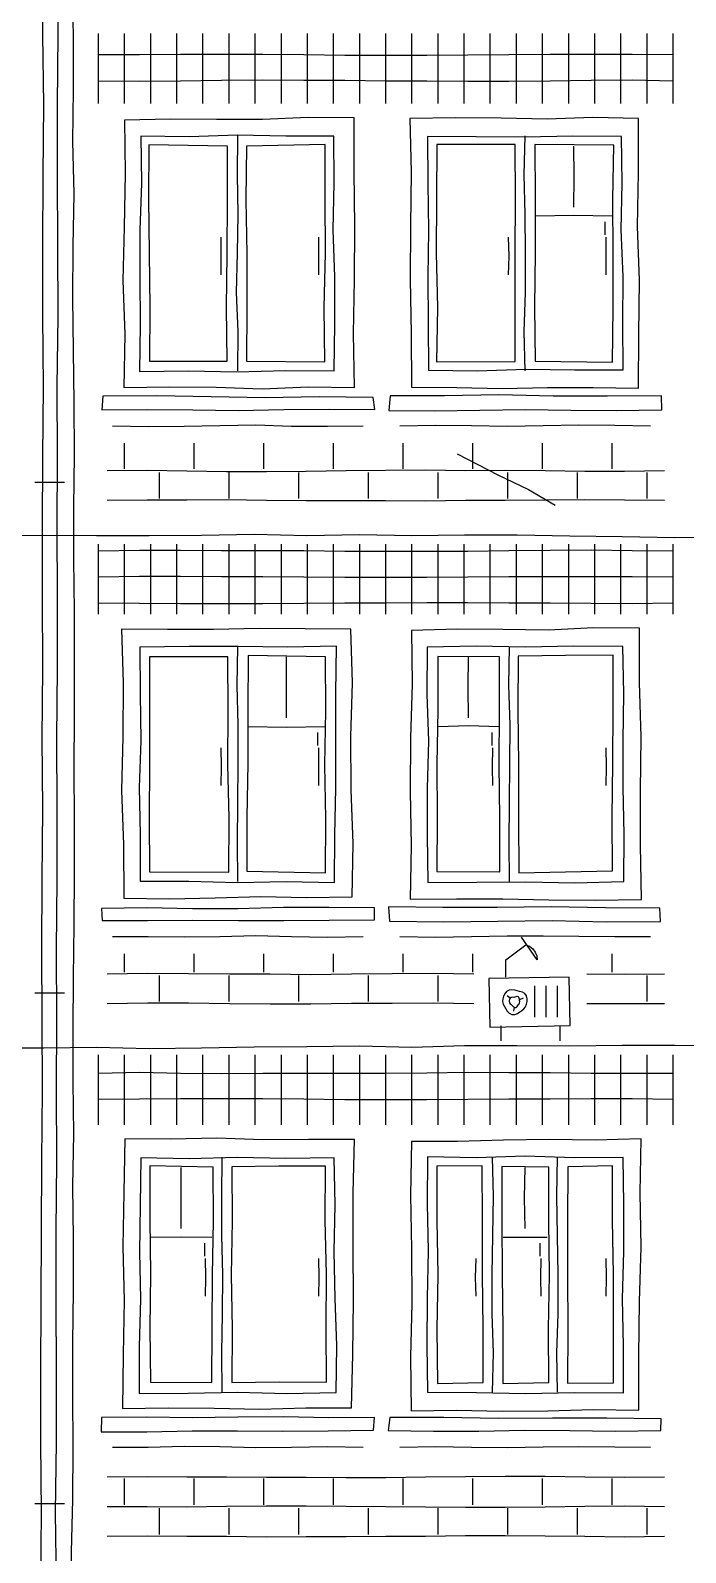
# Model space of a CAD drawing. Header units: millimetres. Extents: x 0 to 345, y 0 to 655.
# Drawn here: x 60.6 to 98.2, y 414 to 501.4 of the extents above; entities that cross this region are included whole.
import ezdxf

# ---------------------------------------------------------------- set-up
doc = ezdxf.new("R2010")
doc.units = ezdxf.units.MM
for name, color, linetype, true_color in [('01_KARKAS', 1, 'Continuous', 0xd62728), ('02_PROYOMY', 5, 'Continuous', 0x1f5fd6), ('04_KLADKA', 32, 'Continuous', 0x8c5a2b), ('05_KONDICIONERY', 6, 'Continuous', 0xc512c5), ('06_VODOSTOK', 4, 'Continuous', 0x0f9aa0)]:
    doc.layers.add(name, color=color, linetype=linetype, true_color=true_color)

msp = doc.modelspace()

# ---------------------------------------------------------------- linework, layer by layer
at = {"layer": '01_KARKAS'}
for points in [[(62.94, 411), (62.941, 414), (63.035, 417), (63.045, 420), (63.024, 423), (63.03, 426), (63.073, 429), (63.067, 432), (63.019, 435), (63.086, 438), (63.039, 441), (63.053, 444), (63.073, 447), (63.101, 450), (63.117, 453), (63.126, 456), (63.101, 459), (63.124, 462), (63.115, 465), (63.115, 468), (63.089, 471), (63.079, 474), (63.114, 477), (63.097, 480), (63.066, 483), (63.036, 486), (63.049, 489), (63.11, 492), (63.03, 495), (63.058, 498), (63.067, 501), (63.014, 504)], [(58.346, 472.384), (61.365, 472.394), (64.385, 472.383), (67.404, 472.38), (70.423, 472.394), (73.442, 472.442), (76.462, 472.384), (79.481, 472.433), (82.5, 472.381), (85.519, 472.415), (88.538, 472.405), (91.558, 472.36), (94.577, 472.31), (97.596, 472.265), (100.615, 472.274)], [(58.346, 442.955), (61.365, 442.946), (64.385, 442.979), (67.404, 442.912), (70.423, 442.938), (73.442, 442.997), (76.462, 443.023), (79.481, 443.051), (82.5, 442.987), (85.519, 443.089), (88.538, 443.08), (91.558, 443.057), (94.577, 443.091), (97.596, 443.102), (100.615, 443.081)]]:
    msp.add_lwpolyline(points, dxfattribs=at)
at = {"layer": '02_PROYOMY'}
for points in [[(65.994, 496.232), (66.027, 493.16), (65.98, 490.088), (65.897, 487.017), (66.011, 483.945), (65.957, 480.873)], [(79.186, 496.362), (76.547, 496.39), (73.91, 496.263), (71.271, 496.269), (68.632, 496.293), (65.994, 496.232)], [(79.192, 480.875), (79.147, 483.972), (79.195, 487.07), (79.216, 490.167), (79.173, 493.265), (79.186, 496.362)], [(95.519, 496.33), (92.89, 496.376), (90.261, 496.285), (87.632, 496.339), (85.003, 496.36), (82.373, 496.336)], [(82.373, 496.336), (82.449, 493.247), (82.411, 490.158), (82.389, 487.069), (82.458, 483.98), (82.468, 480.891)], [(95.506, 480.839), (95.529, 483.937), (95.571, 487.035), (95.443, 490.133), (95.508, 493.232), (95.519, 496.33)], [(66.935, 495.316), (66.976, 492.612), (66.881, 489.909), (66.876, 487.206), (66.891, 484.503), (66.86, 481.799)], [(78.021, 495.322), (75.249, 495.308), (72.478, 495.363), (69.707, 495.27), (66.935, 495.316)], [(72.5, 481.833), (72.52, 484.083), (72.432, 486.333), (72.48, 488.583), (72.521, 490.833), (72.489, 493.083), (72.5, 495.333)], [(78.041, 481.841), (78.069, 484.538), (78.066, 487.234), (77.97, 489.93), (78.037, 492.626), (78.021, 495.322)], [(94.531, 495.298), (91.748, 495.316), (88.965, 495.261), (86.182, 495.274), (83.399, 495.285)], [(83.399, 495.285), (83.411, 492.601), (83.452, 489.917), (83.413, 487.233), (83.429, 484.549), (83.448, 481.865)], [(89, 481.833), (88.946, 484.083), (89.012, 486.333), (89.029, 488.583), (89.004, 490.833), (88.95, 493.083), (89, 495.333)], [(94.624, 481.899), (94.611, 484.579), (94.622, 487.259), (94.521, 489.938), (94.566, 492.618), (94.531, 495.298)], [(67.39, 494.819), (67.368, 491.709), (67.412, 488.599), (67.449, 485.49), (67.438, 482.38)], [(71.911, 494.733), (67.39, 494.819)], [(71.89, 482.39), (71.859, 485.476), (71.891, 488.561), (71.912, 491.647), (71.911, 494.733)], [(72.995, 494.732), (72.97, 491.646), (73.024, 488.561), (73.011, 485.475), (72.993, 482.39)], [(77.516, 494.837), (72.995, 494.732)], [(77.495, 482.354), (77.461, 485.475), (77.533, 488.596), (77.509, 491.716), (77.516, 494.837)], [(83.93, 494.837), (83.907, 491.716), (83.897, 488.595), (83.961, 485.474), (83.913, 482.353)], [(88.423, 494.834), (83.93, 494.837)], [(88.429, 482.36), (88.423, 485.478), (88.418, 488.597), (88.44, 491.715), (88.423, 494.834)], [(89.565, 494.838), (89.582, 491.726), (89.583, 488.614), (89.544, 485.502), (89.577, 482.39)], [(94.089, 494.795), (89.565, 494.838)], [(91.8, 491.243), (91.824, 492.988), (91.8, 494.733)], [(94.021, 482.337), (94.056, 485.451), (94.062, 488.566), (94.038, 491.681), (94.089, 494.795)], [(89.6, 490.743), (91.8, 490.775), (94, 490.743)], [(93.6, 489.643), (93.6, 490.393)], [(71.55, 487.343), (71.55, 488.428), (71.55, 489.513)], [(77.15, 487.343), (77.155, 488.428), (77.15, 489.513)], [(88.05, 487.343), (88.077, 488.428), (88.05, 489.513)], [(93.65, 487.343), (93.644, 488.428), (93.65, 489.513)], [(66.86, 481.799), (69.655, 481.84), (72.451, 481.783), (75.246, 481.846), (78.041, 481.841)], [(67.438, 482.38), (71.89, 482.39)], [(72.993, 482.39), (77.495, 482.354)], [(83.448, 481.865), (86.242, 481.827), (89.036, 481.922), (91.83, 481.884), (94.624, 481.899)], [(83.913, 482.353), (88.429, 482.36)], [(89.577, 482.39), (94.021, 482.337)], [(65.957, 480.873), (68.604, 480.905), (71.251, 480.904), (73.898, 480.795), (76.545, 480.911), (79.192, 480.875)], [(82.468, 480.891), (85.076, 480.881), (87.683, 480.817), (90.291, 480.875), (92.899, 480.878), (95.506, 480.839)], [(64.749, 480.374), (64.689, 479.585)], [(80.282, 480.299), (77.175, 480.343), (74.069, 480.285), (70.962, 480.347), (67.856, 480.406), (64.749, 480.374)], [(80.36, 479.607), (80.282, 480.299)], [(81.257, 480.396), (81.179, 479.553)], [(96.831, 480.397), (93.716, 480.374), (90.602, 480.387), (87.487, 480.447), (84.372, 480.394), (81.257, 480.396)], [(96.851, 479.598), (96.831, 480.397)], [(64.689, 479.585), (67.301, 479.621), (69.912, 479.592), (72.524, 479.548), (75.136, 479.605), (77.748, 479.622), (80.36, 479.607)], [(81.179, 479.553), (83.791, 479.538), (86.403, 479.567), (89.015, 479.603), (91.627, 479.583), (94.239, 479.554), (96.851, 479.598)], [(65.3, 478.683), (67.357, 478.642), (69.414, 478.647), (71.471, 478.697), (73.529, 478.734), (75.586, 478.657), (77.643, 478.664), (79.7, 478.683)], [(81.8, 478.683), (83.857, 478.715), (85.914, 478.692), (87.971, 478.651), (90.029, 478.685), (92.086, 478.731), (94.143, 478.708), (96.2, 478.683)], [(78.994, 466.991), (76.361, 467.018), (73.728, 467.029), (71.096, 466.969), (68.463, 466.967), (65.831, 466.994)], [(65.831, 466.994), (65.918, 463.903), (65.905, 460.812), (65.831, 457.72), (65.943, 454.63), (65.959, 451.539)], [(79.064, 451.61), (79.12, 454.686), (79.009, 457.762), (78.983, 460.838), (79.08, 463.915), (78.994, 466.991)], [(82.475, 466.917), (82.516, 463.831), (82.424, 460.745), (82.393, 457.659), (82.449, 454.573), (82.404, 451.487)], [(95.566, 467.052), (92.947, 467.072), (90.33, 466.935), (87.711, 466.984), (85.093, 466.988), (82.475, 466.917)], [(95.677, 451.465), (95.623, 454.582), (95.619, 457.7), (95.667, 460.818), (95.563, 463.934), (95.566, 467.052)], [(78.172, 466.012), (75.35, 465.958), (72.527, 465.993), (69.704, 465.992), (66.881, 465.969)], [(78.062, 452.439), (78.08, 455.153), (78.133, 457.868), (78.131, 460.583), (78.125, 463.298), (78.172, 466.012)], [(94.611, 466.007), (91.801, 466.012), (88.992, 465.961), (86.182, 466.009), (83.372, 465.964)], [(66.881, 465.969), (66.889, 463.278), (66.923, 460.588), (66.833, 457.898), (66.891, 455.207), (66.891, 452.517)], [(67.427, 465.41), (67.429, 462.321), (67.433, 459.232), (67.408, 456.143), (67.433, 453.055)], [(71.931, 465.407), (67.427, 465.41)], [(71.985, 453.045), (72.007, 456.136), (71.93, 459.226), (71.943, 462.316), (71.931, 465.407)], [(72.5, 452.5), (72.476, 454.75), (72.498, 457), (72.523, 459.25), (72.527, 461.5), (72.467, 463.75), (72.5, 466)], [(73.09, 465.476), (73.067, 462.38), (73.085, 459.284), (73.02, 456.188), (73.015, 453.092)], [(77.533, 465.406), (73.09, 465.476)], [(75.3, 461.91), (75.291, 463.655), (75.3, 465.4)], [(77.538, 452.994), (77.552, 456.097), (77.506, 459.2), (77.551, 462.303), (77.533, 465.406)], [(83.372, 465.964), (83.354, 463.261), (83.442, 460.558), (83.37, 457.854), (83.369, 455.151), (83.419, 452.448)], [(83.98, 465.433), (83.994, 462.341), (83.92, 459.25), (83.957, 456.158), (83.926, 453.066)], [(87.519, 465.409), (83.98, 465.433)], [(85.752, 461.91), (85.726, 463.655), (85.752, 465.4)], [(87.538, 453.046), (87.551, 456.137), (87.502, 459.227), (87.523, 462.318), (87.519, 465.409)], [(88.104, 452.5), (88.077, 454.75), (88.097, 457), (88.126, 459.25), (88.131, 461.5), (88.06, 463.75), (88.104, 466)], [(88.598, 465.435), (88.576, 462.326), (88.624, 459.218), (88.618, 456.109), (88.632, 453)], [(94.051, 465.505), (91.324, 465.474), (88.598, 465.435)], [(94.013, 453.104), (93.999, 456.204), (94.04, 459.304), (94.056, 462.405), (94.051, 465.505)], [(94.667, 452.491), (94.69, 455.195), (94.625, 457.898), (94.62, 460.601), (94.666, 463.304), (94.611, 466.007)], [(73.1, 461.41), (75.3, 461.367), (77.5, 461.41)], [(77.1, 460.31), (77.1, 461.06)], [(84, 461.41), (85.752, 461.46), (87.504, 461.41)], [(87.104, 460.31), (87.104, 461.06)], [(71.55, 458.01), (71.562, 459.095), (71.55, 460.18)], [(77.15, 458.01), (77.161, 459.095), (77.15, 460.18)], [(87.154, 458.01), (87.122, 459.095), (87.154, 460.18)], [(93.65, 458.01), (93.667, 459.095), (93.65, 460.18)], [(67.433, 453.055), (71.985, 453.045)], [(73.015, 453.092), (77.538, 452.994)], [(83.926, 453.066), (87.538, 453.046)], [(88.632, 453), (91.322, 453.061), (94.013, 453.104)], [(66.891, 452.517), (69.684, 452.515), (72.476, 452.442), (75.27, 452.505), (78.062, 452.439)], [(83.419, 452.448), (86.231, 452.455), (89.043, 452.488), (91.855, 452.422), (94.667, 452.491)], [(65.959, 451.539), (68.58, 451.505), (71.201, 451.556), (73.822, 451.644), (76.443, 451.577), (79.064, 451.61)], [(82.404, 451.487), (85.059, 451.501), (87.713, 451.497), (90.368, 451.444), (93.023, 451.434), (95.677, 451.465)], [(80.348, 450.986), (77.736, 451.003), (75.123, 450.998), (72.511, 450.922), (69.898, 450.932), (67.285, 450.996), (64.672, 450.949)], [(64.672, 450.949), (64.712, 450.257)], [(64.712, 450.257), (67.318, 450.261), (69.925, 450.287), (72.531, 450.269), (75.138, 450.265), (77.744, 450.282), (80.351, 450.296)], [(80.351, 450.296), (80.348, 450.986)], [(96.736, 450.97), (93.619, 450.981), (90.503, 451.038), (87.386, 451.005), (84.27, 450.999), (81.153, 451.046)], [(81.153, 451.046), (81.214, 450.212)], [(96.767, 450.211), (96.736, 450.97)], [(65.3, 449.35), (67.357, 449.343), (69.414, 449.324), (71.471, 449.348), (73.529, 449.399), (75.586, 449.342), (77.643, 449.305), (79.7, 449.35)], [(81.214, 450.212), (84.324, 450.183), (87.435, 450.226), (90.545, 450.256), (93.656, 450.187), (96.767, 450.211)], [(81.8, 449.35), (83.857, 449.311), (85.914, 449.332), (87.971, 449.372), (90.029, 449.382), (92.086, 449.368), (94.143, 449.332), (96.2, 449.35)], [(66.007, 437.724), (65.964, 434.627), (65.903, 431.53), (65.97, 428.432), (65.917, 425.334), (65.872, 422.237)], [(79.21, 437.684), (76.569, 437.677), (73.929, 437.661), (71.288, 437.748), (68.648, 437.7), (66.007, 437.724)], [(79.03, 422.268), (79.1, 425.351), (79.135, 428.434), (79.117, 431.518), (79.128, 434.602), (79.21, 437.684)], [(82.48, 437.567), (82.408, 434.474), (82.477, 431.38), (82.494, 428.287), (82.414, 425.194), (82.451, 422.1)], [(95.661, 437.726), (93.025, 437.636), (90.388, 437.687), (87.752, 437.646), (85.117, 437.568), (82.48, 437.567)], [(95.526, 422.137), (95.535, 425.254), (95.559, 428.372), (95.669, 431.489), (95.604, 434.608), (95.661, 437.726)], [(66.939, 436.619), (66.892, 433.914), (66.855, 431.209), (66.921, 428.504), (66.834, 425.799), (66.827, 423.094)], [(78.04, 436.631), (75.265, 436.598), (72.489, 436.645), (69.714, 436.579), (66.939, 436.619)], [(71.604, 423.167), (71.591, 425.417), (71.619, 427.667), (71.642, 429.917), (71.582, 432.167), (71.591, 434.417), (71.604, 436.667)], [(78.151, 423.15), (78.181, 425.846), (78.088, 428.542), (78.041, 431.238), (78.084, 433.935), (78.04, 436.631)], [(83.39, 436.687), (83.365, 433.983), (83.427, 431.278), (83.381, 428.573), (83.351, 425.868), (83.395, 423.164)], [(94.624, 436.653), (91.815, 436.627), (89.007, 436.714), (86.198, 436.634), (83.39, 436.687)], [(87.133, 423.167), (87.183, 425.417), (87.115, 427.667), (87.101, 429.917), (87.147, 432.167), (87.179, 434.417), (87.133, 436.667)], [(90.867, 423.167), (90.819, 425.417), (90.9, 427.667), (90.899, 429.917), (90.853, 432.167), (90.827, 434.417), (90.867, 436.667)], [(94.656, 423.124), (94.644, 425.83), (94.591, 428.535), (94.659, 431.241), (94.664, 433.947), (94.624, 436.653)], [(67.452, 436.176), (67.445, 433.066), (67.485, 429.956), (67.448, 426.845), (67.485, 423.735)], [(71.083, 436.087), (67.452, 436.176)], [(69.252, 432.577), (69.24, 434.322), (69.252, 436.067)], [(71.017, 423.721), (71.021, 426.813), (71.04, 429.904), (71.1, 432.995), (71.083, 436.087)], [(72.166, 436.108), (72.178, 433.012), (72.123, 429.916), (72.174, 426.82), (72.157, 423.724)], [(77.542, 436.157), (74.854, 436.145), (72.166, 436.108)], [(77.597, 423.743), (77.581, 426.846), (77.594, 429.95), (77.516, 433.054), (77.542, 436.157)], [(83.938, 436.158), (83.934, 433.034), (83.992, 429.911), (83.931, 426.788), (83.96, 423.664)], [(86.534, 436.176), (83.938, 436.158)], [(86.589, 423.726), (86.592, 426.838), (86.559, 429.951), (86.547, 433.063), (86.534, 436.176)], [(90.364, 436.089), (87.658, 436.127)], [(87.658, 436.127), (87.671, 433.014), (87.676, 429.9), (87.715, 426.787), (87.716, 423.674)], [(89, 432.577), (88.961, 434.322), (89, 436.067)], [(90.367, 423.719), (90.342, 426.812), (90.395, 429.904), (90.369, 432.997), (90.364, 436.089)], [(91.446, 436.101), (91.43, 432.997), (91.426, 429.893), (91.46, 426.788), (91.435, 423.684)], [(94.018, 436.163), (91.446, 436.101)], [(94.077, 423.699), (94.073, 426.815), (94.065, 429.931), (94.013, 433.046), (94.018, 436.163)], [(67.5, 432.077), (69.252, 432.098), (71.004, 432.077)], [(87.733, 432.077), (90.267, 432.077)], [(70.604, 430.977), (70.604, 431.727)], [(89.867, 430.977), (89.867, 431.727)], [(70.654, 428.677), (70.656, 429.762), (70.654, 430.847)], [(77.15, 428.677), (77.165, 429.762), (77.15, 430.847)], [(86.183, 428.677), (86.158, 429.762), (86.183, 430.847)], [(89.917, 428.677), (89.908, 429.762), (89.917, 430.847)], [(93.65, 428.677), (93.666, 429.762), (93.65, 430.847)], [(67.485, 423.735), (71.017, 423.721)], [(72.157, 423.724), (74.877, 423.763), (77.597, 423.743)], [(83.96, 423.664), (86.589, 423.726)], [(87.716, 423.674), (90.367, 423.719)], [(91.435, 423.684), (94.077, 423.699)], [(66.827, 423.094), (69.658, 423.106), (72.489, 423.166), (75.32, 423.085), (78.151, 423.15)], [(83.395, 423.164), (86.211, 423.154), (89.026, 423.097), (91.841, 423.149), (94.656, 423.124)], [(64.669, 421.721), (64.663, 420.886)], [(80.342, 421.704), (77.73, 421.687), (75.118, 421.746), (72.506, 421.725), (69.893, 421.689), (67.281, 421.723), (64.669, 421.721)], [(65.872, 422.237), (68.504, 422.265), (71.135, 422.247), (73.767, 422.187), (76.398, 422.262), (79.03, 422.268)], [(80.296, 420.984), (80.342, 421.704)], [(81.224, 421.717), (81.131, 420.957)], [(96.802, 421.626), (93.686, 421.672), (90.571, 421.667), (87.455, 421.653), (84.339, 421.703), (81.224, 421.717)], [(82.451, 422.1), (85.066, 422.139), (87.681, 422.084), (90.296, 422.097), (92.91, 422.175), (95.526, 422.137)], [(96.787, 420.965), (96.802, 421.626)], [(64.663, 420.886), (67.269, 420.894), (69.874, 420.941), (72.48, 420.945), (75.085, 420.931), (77.691, 420.946), (80.296, 420.984)], [(81.131, 420.957), (83.74, 420.935), (86.349, 420.934), (88.959, 420.991), (91.568, 420.974), (94.178, 420.928), (96.787, 420.965)], [(65.3, 420.017), (67.357, 420.002), (69.414, 420.071), (71.471, 420.054), (73.529, 419.993), (75.586, 420.001), (77.643, 420.046), (79.7, 420.017)], [(81.8, 420.017), (83.857, 420.045), (85.914, 420.011), (87.971, 419.995), (90.029, 420.035), (92.086, 420.054), (94.143, 420.026), (96.2, 420.017)]]:
    msp.add_lwpolyline(points, dxfattribs=at)
at = {"layer": '04_KLADKA'}
for points in [[(64.5, 497.183), (64.5, 501.217)], [(66, 497.183), (66, 501.217)], [(67.5, 497.183), (67.5, 501.217)], [(69, 497.183), (69, 501.217)], [(70.5, 497.183), (70.5, 501.217)], [(72, 497.183), (72, 501.217)], [(73.5, 497.183), (73.5, 501.217)], [(75, 497.183), (75, 501.217)], [(76.5, 497.183), (76.5, 501.217)], [(78, 497.183), (78, 501.217)], [(79.5, 497.183), (79.5, 501.217)], [(81, 497.183), (81, 501.217)], [(82.5, 497.183), (82.5, 501.217)], [(84, 497.183), (84, 501.217)], [(85.5, 497.183), (85.5, 501.217)], [(87, 497.183), (87, 501.217)], [(88.5, 497.183), (88.5, 501.217)], [(90, 497.183), (90, 501.217)], [(91.5, 497.183), (91.5, 501.217)], [(93, 497.183), (93, 501.217)], [(94.5, 497.183), (94.5, 501.217)], [(96, 497.183), (96, 501.217)], [(97.5, 497.183), (97.5, 501.217)], [(64.5, 500), (66.857, 500.003), (69.214, 500.014), (71.571, 500.025), (73.929, 500.029), (76.286, 500.007), (78.643, 499.965), (81, 499.972), (83.357, 499.969), (85.714, 499.989), (88.071, 499.994), (90.429, 500.027), (92.786, 500.021), (95.143, 500.028), (97.5, 500)], [(64.5, 498.5), (66.857, 498.472), (69.214, 498.495), (71.571, 498.52), (73.929, 498.543), (76.286, 498.532), (78.643, 498.524), (81, 498.488), (83.357, 498.485), (85.714, 498.47), (88.071, 498.474), (90.429, 498.483), (92.786, 498.521), (95.143, 498.541), (97.5, 498.5)], [(66, 476.2), (66, 477.683)], [(70, 476.2), (70, 477.683)], [(74, 476.2), (74, 477.683)], [(78, 476.2), (78, 477.683)], [(82, 476.2), (82, 477.683)], [(86, 476.2), (86, 477.683)], [(90, 476.2), (90, 477.683)], [(94, 476.2), (94, 477.683)], [(85.101, 477.058), (87.436, 475.866), (89.196, 475.015), (90.72, 474.113)], [(65, 476.1), (67.286, 476.128), (69.571, 476.08), (71.857, 476.059), (74.143, 476.059), (76.429, 476.066), (78.714, 476.105), (81, 476.132), (83.286, 476.14), (85.571, 476.116), (87.857, 476.128), (90.143, 476.111), (92.429, 476.065), (94.714, 476.065), (97, 476.1)], [(68, 474.5), (68, 476)], [(72, 474.5), (72, 476)], [(76, 474.5), (76, 476)], [(80, 474.5), (80, 476)], [(84, 474.5), (84, 476)], [(88, 474.5), (88, 476)], [(92, 474.5), (92, 476)], [(96, 474.5), (96, 476)], [(65, 474.4), (67.286, 474.416), (69.571, 474.432), (71.857, 474.436), (74.143, 474.402), (76.429, 474.385), (78.714, 474.386), (81, 474.38), (83.286, 474.375), (85.571, 474.4), (87.857, 474.409), (90.143, 474.414), (92.429, 474.44), (94.714, 474.418), (97, 474.4)], [(64.5, 467.85), (64.5, 471.883)], [(64.5, 471.5), (66.857, 471.526), (69.214, 471.54), (71.571, 471.52), (73.929, 471.514), (76.286, 471.508), (78.643, 471.472), (81, 471.468), (83.357, 471.467), (85.714, 471.479), (88.071, 471.514), (90.429, 471.523), (92.786, 471.543), (95.143, 471.508), (97.5, 471.5)], [(66, 467.85), (66, 471.883)], [(67.5, 467.85), (67.5, 471.883)], [(69, 467.85), (69, 471.883)], [(70.5, 467.85), (70.5, 471.883)], [(72, 467.85), (72, 471.883)], [(73.5, 467.85), (73.5, 471.883)], [(75, 467.85), (75, 471.883)], [(76.5, 467.85), (76.5, 471.883)], [(78, 467.85), (78, 471.883)], [(79.5, 467.85), (79.5, 471.883)], [(81, 467.85), (81, 471.883)], [(82.5, 467.85), (82.5, 471.883)], [(84, 467.85), (84, 471.883)], [(85.5, 467.85), (85.5, 471.883)], [(87, 467.85), (87, 471.883)], [(88.5, 467.85), (88.5, 471.883)], [(90, 467.85), (90, 471.883)], [(91.5, 467.85), (91.5, 471.883)], [(93, 467.85), (93, 471.883)], [(94.5, 467.85), (94.5, 471.883)], [(96, 467.85), (96, 471.883)], [(97.5, 467.85), (97.5, 471.883)], [(64.5, 470), (66.857, 470.03), (69.214, 470.042), (71.571, 470.024), (73.929, 470.014), (76.286, 469.992), (78.643, 469.977), (81, 469.985), (83.357, 469.982), (85.714, 470.003), (88.071, 470.012), (90.429, 470.022), (92.786, 470.028), (95.143, 470.017), (97.5, 470)], [(64.5, 468.5), (66.857, 468.488), (69.214, 468.47), (71.571, 468.47), (73.929, 468.466), (76.286, 468.492), (78.643, 468.516), (81, 468.508), (83.357, 468.525), (85.714, 468.526), (88.071, 468.512), (90.429, 468.5), (92.786, 468.479), (95.143, 468.473), (97.5, 468.5)], [(66, 447.3), (66, 448.35)], [(70, 447.3), (70, 448.35)], [(74, 447.3), (74, 448.35)], [(78, 447.3), (78, 448.35)], [(82, 447.3), (82, 448.35)], [(86, 447.3), (86, 448.35)], [(94, 447.3), (94, 448.35)], [(65, 447.2), (67.339, 447.233), (69.678, 447.22), (72.017, 447.205), (74.356, 447.189), (76.694, 447.162), (79.033, 447.198), (81.372, 447.218), (83.711, 447.234), (86.05, 447.2)], [(68, 445.6), (68, 447.1)], [(72, 445.6), (72, 447.1)], [(76, 445.6), (76, 447.1)], [(80, 445.6), (80, 447.1)], [(84, 445.6), (84, 447.1)], [(92.55, 447.2), (94.775, 447.18), (97, 447.2)], [(96, 445.6), (96, 447.1)], [(65, 445.5), (67.339, 445.523), (69.678, 445.536), (72.017, 445.499), (74.356, 445.477), (76.694, 445.467), (79.033, 445.51), (81.372, 445.515), (83.711, 445.521), (86.05, 445.5)], [(92.55, 445.5), (94.775, 445.489), (97, 445.5)], [(64.5, 438.517), (64.5, 442.55)], [(66, 438.517), (66, 442.55)], [(67.5, 438.517), (67.5, 442.55)], [(69, 438.517), (69, 442.55)], [(70.5, 438.517), (70.5, 442.55)], [(72, 438.517), (72, 442.55)], [(73.5, 438.517), (73.5, 442.55)], [(75, 438.517), (75, 442.55)], [(76.5, 438.517), (76.5, 442.55)], [(78, 438.517), (78, 442.55)], [(79.5, 438.517), (79.5, 442.55)], [(81, 438.517), (81, 442.55)], [(82.5, 438.517), (82.5, 442.55)], [(84, 438.517), (84, 442.55)], [(85.5, 438.517), (85.5, 442.55)], [(87, 438.517), (87, 442.55)], [(88.5, 438.517), (88.5, 442.55)], [(90, 438.517), (90, 442.55)], [(91.5, 438.517), (91.5, 442.55)], [(93, 438.517), (93, 442.55)], [(94.5, 438.517), (94.5, 442.55)], [(96, 438.517), (96, 442.55)], [(97.5, 438.517), (97.5, 442.55)], [(64.5, 441.5), (66.857, 441.539), (69.214, 441.499), (71.571, 441.479), (73.929, 441.493), (76.286, 441.482), (78.643, 441.487), (81, 441.498), (83.357, 441.509), (85.714, 441.54), (88.071, 441.531), (90.429, 441.531), (92.786, 441.487), (95.143, 441.496), (97.5, 441.5)], [(64.5, 440), (66.857, 440.016), (69.214, 440.031), (71.571, 440.035), (73.929, 440.033), (76.286, 440.016), (78.643, 439.983), (81, 439.981), (83.357, 439.969), (85.714, 439.997), (88.071, 440.015), (90.429, 440.019), (92.786, 440.029), (95.143, 440.027), (97.5, 440)], [(65, 418.3), (67.286, 418.319), (69.571, 418.31), (71.857, 418.3), (74.143, 418.281), (76.429, 418.288), (78.714, 418.26), (81, 418.268), (83.286, 418.295), (85.571, 418.328), (87.857, 418.334), (90.143, 418.337), (92.429, 418.303), (94.714, 418.287), (97, 418.3)], [(66, 416.7), (66, 418.2)], [(70, 416.7), (70, 418.2)], [(74, 416.7), (74, 418.2)], [(78, 416.7), (78, 418.2)], [(82, 416.7), (82, 418.2)], [(86, 416.7), (86, 418.2)], [(90, 416.7), (90, 418.2)], [(94, 416.7), (94, 418.2)], [(65, 416.6), (67.286, 416.59), (69.571, 416.582), (71.857, 416.62), (74.143, 416.642), (76.429, 416.629), (78.714, 416.61), (81, 416.601), (83.286, 416.583), (85.571, 416.56), (87.857, 416.567), (90.143, 416.584), (92.429, 416.627), (94.714, 416.637), (97, 416.6)], [(68, 415), (68, 416.5)], [(72, 415), (72, 416.5)], [(76, 415), (76, 416.5)], [(80, 415), (80, 416.5)], [(84, 415), (84, 416.5)], [(88, 415), (88, 416.5)], [(92, 415), (92, 416.5)], [(96, 415), (96, 416.5)], [(65, 414.9), (67.286, 414.924), (69.571, 414.899), (71.857, 414.895), (74.143, 414.864), (76.429, 414.868), (78.714, 414.874), (81, 414.886), (83.286, 414.904), (85.571, 414.942), (87.857, 414.938), (90.143, 414.915), (92.429, 414.888), (94.714, 414.865), (97, 414.9)]]:
    msp.add_lwpolyline(points, dxfattribs=at)
at = {"layer": '05_KONDICIONERY'}
for points in [[(87.9, 448), (89.033, 448.869)], [(89.7, 448), (88.8, 449.3)], [(89.033, 448.869), (89.25, 448.779)], [(89.25, 448.779), (89.436, 448.636)], [(89.436, 448.636), (89.579, 448.45)], [(87.9, 447), (87.9, 448)], [(89.579, 448.45), (89.669, 448.233)], [(89.669, 448.233), (89.7, 448)], [(91.528, 446.997), (86.922, 446.933)], [(86.922, 446.933), (86.978, 444.125)], [(91.576, 444.221), (91.528, 446.997)], [(88.145, 445.793), (87.961, 445.932)], [(89.55, 444.7), (89.55, 446.5)], [(90.2, 444.7), (90.2, 446.5)], [(90.85, 444.7), (90.85, 446.5)], [(88.361, 445.282), (88.332, 445.054)], [(88.695, 445.725), (88.907, 445.814)], [(86.978, 444.125), (91.576, 444.221)], [(87.6, 444.2), (87.6, 443.35)], [(91, 444.2), (91, 443.35)]]:
    msp.add_lwpolyline(points, dxfattribs=at)
for points in [[(89.107, 445.6), (89.108, 445.762), (89.073, 445.924), (88.981, 446.063), (88.84, 446.151), (88.684, 446.191), (88.541, 446.217), (88.4, 446.255), (88.244, 446.285), (88.079, 446.267), (87.936, 446.182), (87.832, 446.053), (87.761, 445.908), (87.716, 445.756), (87.707, 445.6), (87.743, 445.45), (87.811, 445.316), (87.886, 445.19), (87.967, 445.057), (88.077, 444.929), (88.229, 444.852), (88.4, 444.855), (88.555, 444.92), (88.686, 445.006), (88.809, 445.088), (88.927, 445.18), (89.023, 445.3), (89.081, 445.445), (89.107, 445.6)], [(88.687, 445.6), (88.684, 445.665), (88.677, 445.733), (88.659, 445.807), (88.615, 445.869), (88.542, 445.896), (88.464, 445.882), (88.4, 445.855), (88.344, 445.846), (88.279, 445.851), (88.205, 445.844), (88.144, 445.804), (88.108, 445.741), (88.092, 445.67), (88.087, 445.6), (88.099, 445.531), (88.136, 445.473), (88.19, 445.433), (88.241, 445.4), (88.282, 445.355), (88.331, 445.297), (88.4, 445.255), (88.477, 445.261), (88.539, 445.311), (88.58, 445.375), (88.613, 445.43), (88.648, 445.48), (88.677, 445.537), (88.687, 445.6)]]:
    msp.add_lwpolyline(points, close=True, dxfattribs=at)
at = {"layer": '06_VODOSTOK'}
for points in [[(61.196, 412.203), (61.222, 416.246), (61.192, 420.289), (61.198, 424.332), (61.2, 428.375), (61.224, 432.418), (61.25, 436.462), (61.279, 440.505), (61.275, 444.548), (61.256, 448.591), (61.259, 452.634), (61.301, 456.677), (61.269, 460.72), (61.305, 464.763), (61.281, 468.806), (61.293, 472.849), (61.304, 476.892), (61.337, 480.935), (61.302, 484.978), (61.31, 489.022), (61.32, 493.065), (61.359, 497.108), (61.309, 501.151), (61.303, 505.194)], [(62.096, 412.203), (62.038, 416.246), (62.096, 420.289), (62.091, 424.332), (62.079, 428.375), (62.065, 432.418), (62.108, 436.462), (62.093, 440.505), (62.107, 444.548), (62.093, 448.591), (62.126, 452.634), (62.118, 456.677), (62.11, 460.72), (62.153, 464.763), (62.15, 468.806), (62.131, 472.849), (62.138, 476.892), (62.13, 480.935), (62.176, 484.978), (62.168, 489.022), (62.153, 493.065), (62.156, 497.108), (62.184, 501.151), (62.214, 505.194)], [(60.85, 475.433), (62.55, 475.433)], [(60.85, 446.1), (62.55, 446.1)], [(60.85, 416.767), (62.55, 416.767)]]:
    msp.add_lwpolyline(points, dxfattribs=at)

doc.saveas('drawing.dxf')
